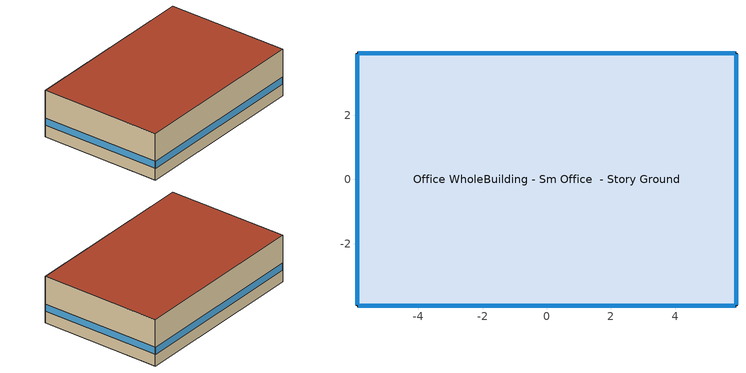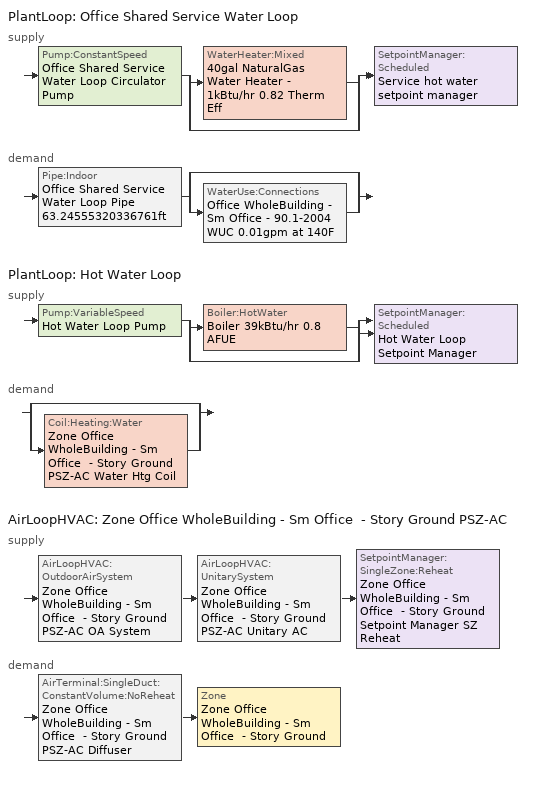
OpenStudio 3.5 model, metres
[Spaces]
Office WholeBuilding - Sm Office  - Story Ground
 floor ground: -5.9,-3.93 -5.9,3.93 5.9,3.93 5.9,-3.93 z0
 wall outside: -5.9,3.93 -5.9,-3.93 5.9,-3.93 5.9,3.93 -5.9,3.93 z0:3.05
 window: 5.88,3.93 -5.88,3.93 / -5.9,3.91 -5.9,-3.91 / -5.88,-3.93 5.88,-3.93 / 5.9,-3.91 5.9,3.91 z0.76:1.22
 roof outside: 5.9,-3.93 5.9,3.93 -5.9,3.93 -5.9,-3.93 z3.05
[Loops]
PlantLoop 'Office Shared Service Water Loop'
 supply: Pump:ConstantSpeed 'Office Shared Service Water Loop Circulator Pump' > split
  | WaterHeater:Mixed '40gal NaturalGas Water Heater - 1kBtu/hr 0.82 Therm Eff'
  | bypass
  join > SetpointManager:Scheduled 'Service hot water setpoint manager'
 demand: Pipe:Indoor 'Office Shared Service Water Loop Pipe 63.24555320336761ft' > split
  | bypass
  | WaterUse:Connections 'Office WholeBuilding - Sm Office - 90.1-2004 WUC 0.01gpm at 140F'
PlantLoop 'Hot Water Loop'
 supply: Pump:VariableSpeed 'Hot Water Loop Pump' > split
  | Boiler:HotWater 'Boiler 39kBtu/hr 0.8 AFUE'
  | bypass
  join > SetpointManager:Scheduled 'Hot Water Loop Setpoint Manager'
 demand: split
  | bypass
  | Coil:Heating:Water 'Zone Office WholeBuilding - Sm Office  - Story Ground PSZ-AC Water Htg Coil'
AirLoopHVAC 'Zone Office WholeBuilding - Sm Office  - Story Ground PSZ-AC'
 supply: AirLoopHVAC:OutdoorAirSystem 'Zone Office WholeBuilding - Sm Office  - Story Ground PSZ-AC OA System' > AirLoopHVAC:UnitarySystem 'Zone Office WholeBuilding - Sm Office  - Story Ground PSZ-AC Unitary AC' > SetpointManager:SingleZone:Reheat 'Zone Office WholeBuilding - Sm Office  - Story Ground Setpoint Manager SZ Reheat'
 demand: AirTerminal:SingleDuct:ConstantVolume:NoReheat 'Zone Office WholeBuilding - Sm Office  - Story Ground PSZ-AC Diffuser' > Zone 'Zone Office WholeBuilding - Sm Office  - Story Ground'
[Site]
Denver Centennial  Golden   Nr_CO_USA: Latitude {deg}=39.74; Longitude {deg}=-105.18; Time Zone {hr}=-7; Elevation {m}=1829; Terrain=City
[Site:WaterMainsTemperature]
Calculation Method=Correlation; Annual Average Outdoor Air Temperature {C}=9.7; Maximum Difference In Monthly Average Outdoor Air Temperatures {deltaC}=22.8
[SizingPeriod:DesignDay] Barometric Pressure {Pa}=81198; Rain Indicator=No; Snow Indicator=No; Day of Month=21; Daylight Saving Time Indicator=No; Humidity Condition Type=Wetbulb; Dry-Bulb Temperature Range Modifier Type=DefaultMultipliers
Name | Maximum Dry-Bulb Temperature {C} | Daily Dry-Bulb Temperature Range {deltaC} | Wind Speed {m/s} | Wind Direction {deg} | Month | Day Type | Wetbulb or DewPoint at Maximum Dry-Bulb {C} | Solar Model Indicator | ASHRAE Clear Sky Optical Depth for Beam Irradiance | ASHRAE Clear Sky Optical Depth for Diffuse Irradiance | Sky Clearness
Denver Centennial  Golden   N Ann Clg .4% Condns DB=>MWB 1 | 33 | 15.2 | 4.9 | 0 | 7 | SummerDesignDay | 15.7 | ASHRAETau | 0.424 | 2.025
Denver Centennial  Golden   N Ann Clg .4% Condns WB=>MDB 1 | 27.3 | 15.2 | 4.9 | 0 | 7 | SummerDesignDay | 18.4 | ASHRAETau | 0.424 | 2.025
Denver Centennial  Golden   N Ann Htg 99.6% Condns DB 1 | -18.8 | 0 | 3 | 340 | 12 | WinterDesignDay | -18.8 | ASHRAEClearSky |  |  | 0
[ClimateZones]
Climate Zone Institution Name 1=ASHRAE; Climate Zone Document Name 1=ANSI/ASHRAE Standard 169; Climate Zone Document Year 1=2006; Climate Zone Value 1=5B
[Building]
90.1-2004|SmallOffice: Default Construction Set=Res 90.1-2004 - Office - ASHRAE 169-2013-5B; Standards Building Type=Office
[Site:GroundTemperature:FCfactorMethod]
January Ground Temperature {C}=7.1; February Ground Temperature {C}=3; March Ground Temperature {C}=-1; April Ground Temperature {C}=0.8; May Ground Temperature {C}=-0.2; June Ground Temperature {C}=4.8; July Ground Temperature {C}=6.1; August Ground Temperature {C}=13.7; September Ground Temperature {C}=22.2; October Ground Temperature {C}=22.7; November Ground Temperature {C}=21.7; December Ground Temperature {C}=18.5
[DefaultConstructionSet]
Res 90.1-2004 - Office - ASHRAE 169-2013-5B: Default Exterior Surface Constructions=Default Surface Constructions 1; Default Interior Surface Constructions=Default Surface Constructions 2; Default Ground Contact Surface Constructions=Default Surface Constructions 3; Default Exterior SubSurface Constructions=Default Sub Surface Constructions 1; Default Interior SubSurface Constructions=Default Sub Surface Constructions 2; Interior Partition Construction=Typical Interior Partition
[DefaultSurfaceConstructions]
Name | Floor Construction | Wall Construction | Roof Ceiling Construction
Default Surface Constructions 1 | Typical Insulated Exterior Mass Floor R-11.49 | Typical Insulated Exterior Mass Wall R-8.13 | Typical IEAD Roof R-15.87
Default Surface Constructions 2 | Typical Interior Floor | Typical Interior Wall | Typical Interior Ceiling
Default Surface Constructions 3 | Typical Insulated Carpeted 6in Slab Floor | Typical Insulated Basement Mass Wall
[Construction]
Typical Insulated Exterior Mass Floor R-11.49: Typical Insulation R-8.93, 4 in. Normalweight Concrete Floor, Typical Carpet Pad
Typical Insulated Exterior Mass Wall R-8.13: 1IN Stucco, 8IN CONCRETE HW RefBldg, Typical Insulation R-5.74, 1/2IN Gypsum
Typical IEAD Roof R-15.87: Roof Membrane, Typical Insulation R-14.76, Metal Roof Surface
Typical Interior Floor: 100mm Normalweight concrete floor, CP02 CARPET PAD
Typical Interior Wall: G01 13mm gypsum board, G01 13mm gypsum board
Typical Interior Ceiling: CP02 CARPET PAD, 100mm Normalweight concrete floor
Typical Insulated Carpeted 6in Slab Floor: 6 in. Normalweight Concrete Floor, Typical Carpet Pad
Typical Insulated Basement Mass Wall: 8 in. Concrete Block Basement Wall
U 0.57 SHGC 0.39 Dbl Ref-D Clr 6mm/6mm Air: REF D CLEAR 6MM, AIR 6MM, CLEAR 6MM
Typical Insulated Metal Door R-1.43: F08 Metal surface, Typical Insulation R-0.58
Typical Overhead Door R-0.86: Typical Insulation R-0.01
U 1.17 SHGC 0.49 Simple Glazing Skylight U-1.17 SHGC 0.0: U 1.17 SHGC 0.49 Simple Glazing U-1.17 SHGC 0.0
Typical Interior Window: Clear 3mm
Typical Interior Door; Typical Interior Partition: G05 25mm wood
Copper pipe 0.75in type L with 0.5in fiberglass batt: Fiberglass batt 0.5in, Copper pipe 0.75in type L
InteriorFurnishings 1: Std Wood 6inch 1
[Material:NoMass] Roughness=Smooth; Thermal Absorptance=0.9; Solar Absorptance=0.7
Name | Thermal Resistance {m2-K/W} | Visible Absorptance
Typical Insulation R-8.93 | 1.57183 | 0.7
Typical Carpet Pad; CP02 CARPET PAD | 0.21648 | 0.8
Typical Insulation R-5.74 | 1.01115 | 0.7
Typical Insulation R-14.76 | 2.59864 | 0.7
Typical Insulation R-0.58 | 0.101875 | 0.7
Typical Insulation R-0.01 | 0.001 | 0.7
[Material] Thermal Absorptance=0.9
Name | Roughness | Thickness {m} | Conductivity {W/m-K} | Density {kg/m3} | Specific Heat {J/kg-K} | Solar Absorptance | Visible Absorptance
4 in. Normalweight Concrete Floor | MediumRough | 0.1016 | 2.31 | 2322 | 832 | 0.7 | 0.7
1IN Stucco | Smooth | 0.0253 | 0.6918 | 1858 | 837 | 0.7 | 0.92
8IN CONCRETE HW RefBldg | Rough | 0.2032 | 1.311 | 2240 | 836.8 | 0.7 | 0.7
1/2IN Gypsum | Smooth | 0.0127 | 0.16 | 784.9 | 830 | 0.4 | 0.4
Roof Membrane | VeryRough | 0.0095 | 0.16 | 1121.29 | 1460 | 0.7 | 0.7
Metal Roof Surface; F08 Metal surface | Smooth | 0.0008 | 45.28 | 7824 | 500 | 0.7 | 0.7
100mm Normalweight concrete floor | MediumRough | 0.1016 | 2.31045 | 2322 | 832.557 | 0.7 | 0.7
G01 13mm gypsum board | Smooth | 0.0127 | 0.160031 | 800.001 | 1090.73 | 0.7 | 0.5
6 in. Normalweight Concrete Floor | MediumRough | 0.1524 | 2.31 | 2322 | 832 | 0.7 | 0.7
8 in. Concrete Block Basement Wall | MediumRough | 0.2032 | 1.326 | 1842 | 912 | 0.7 | 0.7
G05 25mm wood | MediumSmooth | 0.0254 | 0.15 | 608 | 1630 | 0.5 | 0.5
Copper pipe 0.75in type L | Smooth | 0.001143 | 386 | 8906.27 | 385.1856 | 0.7 | 0.7
Fiberglass batt 0.5in | Smooth | 0.0127 | 0.0663448 | 11.2129 | 837.36 | 0.7 | 0.7
Std Wood 6inch 1 | MediumSmooth | 0.15 | 0.12 | 540 | 1210 | 0.7 | 0.7
[DefaultSubSurfaceConstructions]
Name | Fixed Window Construction | Operable Window Construction | Door Construction | Glass Door Construction | Overhead Door Construction | Skylight Construction | Tubular Daylight Dome Construction | Tubular Daylight Diffuser Construction
Default Sub Surface Constructions 1 | U 0.57 SHGC 0.39 Dbl Ref-D Clr 6mm/6mm Air | U 0.57 SHGC 0.39 Dbl Ref-D Clr 6mm/6mm Air | Typical Insulated Metal Door R-1.43 | U 0.57 SHGC 0.39 Dbl Ref-D Clr 6mm/6mm Air | Typical Overhead Door R-0.86 | U 1.17 SHGC 0.49 Simple Glazing Skylight U-1.17 SHGC 0.0 | Typical Interior Window | Typical Interior Window
Default Sub Surface Constructions 2 | Typical Interior Window | Typical Interior Window | Typical Interior Door
[WindowMaterial:Glazing] Optical Data Type=SpectralAverage; Infrared Transmittance at Normal Incidence=0; Front Side Infrared Hemispherical Emissivity=0.84; Conductivity {W/m-K}=0.9; Dirt Correction Factor for Solar and Visible Transmittance=1; Solar Diffusing=No
Name | Thickness {m} | Solar Transmittance at Normal Incidence | Front Side Solar Reflectance at Normal Incidence | Back Side Solar Reflectance at Normal Incidence | Visible Transmittance at Normal Incidence | Front Side Visible Reflectance at Normal Incidence | Back Side Visible Reflectance at Normal Incidence | Back Side Infrared Hemispherical Emissivity
REF D CLEAR 6MM | 0.006 | 0.429 | 0.308 | 0.379 | 0.334 | 0.453 | 0.505 | 0.82
CLEAR 6MM | 0.006 | 0.775 | 0.071 | 0.071 | 0.881 | 0.08 | 0.08 | 0.84
Clear 3mm | 0.003 | 0.837 | 0.075 | 0.075 | 0.898 | 0.081 | 0.081 | 0.84
[WindowMaterial:Gas]
AIR 6MM: Gas Type=Air; Thickness {m}=0.0063
[WindowMaterial:SimpleGlazingSystem]
U 1.17 SHGC 0.49 Simple Glazing U-1.17 SHGC 0.0: U-Factor {W/m2-K}=6.64357; Solar Heat Gain Coefficient=0.49; Visible Transmittance=0.38
[SpaceType]
Office WholeBuilding - Sm Office - 90.1-2004: Default Schedule Set=Office WholeBuilding - Sm Office Schedule Set; Design Specification Outdoor Air Object=Office WholeBuilding - Sm Office Ventilation; Standards Building Type=Office; Standards Space Type=WholeBuilding - Sm Office
[BuildingStory]
Story Ground: Nominal Z Coordinate {m}=0; Nominal Floor to Floor Height {m}=3.048
[Space]
Office WholeBuilding - Sm Office  - Story Ground: Space Type=Office WholeBuilding - Sm Office - 90.1-2004; Building Story=Story Ground; Thermal Zone=Zone Office WholeBuilding - Sm Office  - Story Ground
[ThermalZone]
Zone Office WholeBuilding - Sm Office  - Story Ground: Multiplier=1; Thermostat=Office WholeBuilding - Sm Office - 90.1-2004 Thermostat; Use Ideal Air Loads=No
[Sizing:Zone]
Zone Office WholeBuilding - Sm Office  - Story Ground: Zone Cooling Design Supply Air Temperature Input Method=SupplyAirTemperature; Zone Cooling Design Supply Air Temperature {C}=12.7778; Zone Cooling Design Supply Air Temperature Difference {deltaC}=11.11; Zone Heating Design Supply Air Temperature Input Method=SupplyAirTemperature; Zone Heating Design Supply Air Temperature {C}=50; Zone Heating Design Supply Air Temperature Difference {deltaC}=11.11; Zone Cooling Design Supply Air Humidity Ratio {kg-H2O/kg-air}=0.0085; Zone Heating Design Supply Air Humidity Ratio {kg-H2O/kg-air}=0.008; Cooling Design Air Flow Method=DesignDay; Heating Design Air Flow Method=DesignDay; Account for Dedicated Outdoor Air System=No; Dedicated Outdoor Air System Control Strategy=NeutralSupplyAir; Dedicated Outdoor Air Low Setpoint Temperature for Design {C}=autosize; Dedicated Outdoor Air High Setpoint Temperature for Design {C}=autosize; Zone Load Sizing Method=Sensible Load Only No Latent Load; Zone Latent Cooling Design Supply Air Humidity Ratio Input Method=HumidityRatioDifference; Zone Cooling Design Supply Air Humidity Ratio Difference {kgWater/kgDryAir}=0.005; Zone Latent Heating Design Supply Air Humidity Ratio Input Method=HumidityRatioDifference; Zone Humidification Design Supply Air Humidity Ratio Difference {kgWater/kgDryAir}=0.005
[Zone equipment]
Zone Office WholeBuilding - Sm Office  - Story Ground: Zone Office WholeBuilding - Sm Office  - Story Ground PSZ-AC Diffuser
[People:Definition]
Office WholeBuilding - Sm Office People Definition: Number of People Calculation Method=People/Area; People per Space Floor Area {person/m2}=0.0602779; Fraction Radiant=0.3; Enable ASHRAE 55 Comfort Warnings=Yes; Mean Radiant Temperature Calculation Type=ZoneAveraged; Thermal Comfort Model Type 1=Fanger
[People]
Office WholeBuilding - Sm Office People: People Definition=Office WholeBuilding - Sm Office People Definition; Space or SpaceType=Office WholeBuilding - Sm Office - 90.1-2004; Work Efficiency Schedule=Work Efficiency Schedule; Clothing Insulation Schedule=Clothing Schedule; Air Velocity Schedule=Air Velocity Schedule; Multiplier=1
[Lights:Definition]
Office WholeBuilding - Sm Office Lights Definition: Design Level Calculation Method=Watts/Area; Watts per Space Floor Area {W/m2}=10.7639; Fraction Radiant=0.7; Fraction Visible=0.2; Return Air Fraction=0
[Lights]
Office WholeBuilding - Sm Office Lights: Lights Definition=Office WholeBuilding - Sm Office Lights Definition; Space or SpaceType=Office WholeBuilding - Sm Office - 90.1-2004; Fraction Replaceable=1
[ElectricEquipment:Definition]
Office WholeBuilding - Sm Office Elec Equip Definition: Design Level Calculation Method=Watts/Area; Watts per Space Floor Area {W/m2}=6.78126; Fraction Latent=0; Fraction Radiant=0.5; Fraction Lost=0
[ElectricEquipment]
Office WholeBuilding - Sm Office Elec Equip: Electric Equipment Definition=Office WholeBuilding - Sm Office Elec Equip Definition; Space or SpaceType=Office WholeBuilding - Sm Office - 90.1-2004
[DesignSpecification:OutdoorAir]
Office WholeBuilding - Sm Office Ventilation: Outdoor Air Method=Sum; Outdoor Air Flow per Floor Area {m3/s-m2}=0.000508
[DefaultScheduleSet]
Office WholeBuilding - Sm Office Schedule Set: Number of People Schedule=OfficeSmall BLDG_OCC_SCH; People Activity Level Schedule=OfficeSmall ACTIVITY_SCH; Lighting Schedule=OfficeSmall BLDG_LIGHT_SCH; Electric Equipment Schedule=OfficeSmall BLDG_EQUIP_SCH; Infiltration Schedule=OfficeSmall INFIL_QUARTER_ON_SCH
[SpaceInfiltration:DesignFlowRate]
Office WholeBuilding - Sm Office  - Story Ground Infiltration: Space or SpaceType=Office WholeBuilding - Sm Office  - Story Ground; Schedule=Always On Discrete; Design Flow Rate Calculation Method=Flow/ExteriorArea; Flow per Exterior Surface Area {m3/s-m2}=0.000577727; Constant Term Coefficient=0; Temperature Term Coefficient=0; Velocity Term Coefficient=0.224; Velocity Squared Term Coefficient=0
[Exterior:Lights:Definition]
Name | Design Level {W}
Parking Areas and Drives Def (W/ft^2) | 0.15
Building Facades Def (W/ft^2) | 0.2
Main Entries Def (W/ft) | 30
Other Doors Def (W/ft) | 20
[Exterior:Lights] Control Option=AstronomicalClock
Name | Exterior Lights Definition | Schedule | Multiplier
Parking Areas and Drives | Parking Areas and Drives Def (W/ft^2) | Always On Discrete | 1620
Building Facades | Building Facades Def (W/ft^2) | Schedule Ruleset 1 | 1290.99
Main Entries | Main Entries Def (W/ft) | Always On Discrete | 8
Other Doors | Other Doors Def (W/ft) | Always On Discrete | 0.8
[WaterUse:Connections]
Office WholeBuilding - Sm Office - 90.1-2004 WUC 0.01gpm at 140F: Drain Water Heat Exchanger Type=None; Drain Water Heat Exchanger Destination=Plant; Water Use Equipment Name 1=Office WholeBuilding - Sm Office - 90.1-2004 Service Water Use 0.01gpm at 140F
[WaterUse:Equipment:Definition]
Office WholeBuilding - Sm Office - 90.1-2004 Service Water Use Def 0.01gpm: Peak Flow Rate {m3/s}=5.73339e-07; Target Temperature Schedule=Mixed Water At Faucet Temp - 140F; Sensible Fraction Schedule=Fraction Sensible - 0.2; Latent Fraction Schedule=Fraction Latent - 0.05
[WaterUse:Equipment]
Office WholeBuilding - Sm Office - 90.1-2004 Service Water Use 0.01gpm at 140F: Water Use Equipment Definition=Office WholeBuilding - Sm Office - 90.1-2004 Service Water Use Def 0.01gpm; Flow Rate Fraction Schedule=OfficeSmall BLDG_SWH_SCH
[PlantLoop] Glycol Concentration=0; Minimum Loop Temperature {C}=10; Plant Loop Volume {m3}=Autocalculate; Load Distribution Scheme=Optimal
Name | Maximum Loop Temperature {C} | Fluid Type
Office Shared Service Water Loop | 60
Hot Water Loop |  | Water
[Sizing:Plant] Loop Type=Heating; Sizing Option=NonCoincident; Zone Timesteps in Averaging Window=1; Coincident Sizing Factor Mode=None
Name | Design Loop Exit Temperature {C} | Loop Design Temperature Difference {deltaC}
Office Shared Service Water Loop | 60 | 5
Hot Water Loop | 82.2222 | 11.1111
[SetpointManager:Scheduled] Control Variable=Temperature
Name | Schedule | Setpoint Node or NodeList
Service hot water setpoint manager | Service Water Loop Temp - 140F | Office Shared Service Water Loop Supply Outlet Node
Hot Water Loop Setpoint Manager | Hot Water Loop Temp - 180F | Hot Water Loop Supply Outlet Node
[Pump:ConstantSpeed]
Office Shared Service Water Loop Circulator Pump: Rated Flow Rate {m3/s}=autosize; Rated Pump Head {Pa}=29890.7; Rated Power Consumption {W}=autosize; Motor Efficiency=0.825; Fraction of Motor Inefficiencies to Fluid Stream=0; Pump Control Type=Intermittent; Design Power Sizing Method=PowerPerFlowPerPressure; Design Electric Power per Unit Flow Rate {W/(m3/s)}=348701.1; Design Shaft Power per Unit Flow Rate per Unit Head {W-s/m3-Pa}=1.28205
[WaterHeater:Mixed]
40gal NaturalGas Water Heater - 1kBtu/hr 0.82 Therm Eff: Tank Volume {m3}=0.151416; Setpoint Temperature Schedule=Service Water Loop Temp - 140F; Deadband Temperature Difference {deltaC}=2; Maximum Temperature Limit {C}=60; Heater Control Type=Cycle; Heater Maximum Capacity {W}=167.789; Heater Fuel Type=NaturalGas; Heater Thermal Efficiency=0.82; Off Cycle Parasitic Fuel Consumption Rate {W}=0; Off Cycle Parasitic Fuel Type=NaturalGas; Off Cycle Parasitic Heat Fraction to Tank=0; On Cycle Parasitic Fuel Consumption Rate {W}=0; On Cycle Parasitic Fuel Type=NaturalGas; On Cycle Parasitic Heat Fraction to Tank=0; Ambient Temperature Indicator=Schedule; Ambient Temperature Schedule=Water Heater Ambient Temp Schedule - 71.6f; Off Cycle Loss Coefficient to Ambient Temperature {W/K}=0.0783636; On Cycle Loss Coefficient to Ambient Temperature {W/K}=0.0783636; Use Side Effectiveness=1; Source Side Effectiveness=1; Use Side Design Flow Rate {m3/s}=autosize; Source Side Design Flow Rate {m3/s}=autosize; Indirect Water Heating Recovery Time {hr}=1.5; Source Side Flow Control Mode=IndirectHeatPrimarySetpoint
[WaterHeater:Sizing]
40gal NaturalGas Water Heater - 1kBtu/hr 0.82 Therm Eff: Design Mode=PeakDraw; Time Storage Can Meet Peak Draw {hr}=0.538503; Time for Tank Recovery {hr}=0; Nominal Tank Volume for Autosizing Plant Connections {m3}=1
[Pipe:Indoor]
Office Shared Service Water Loop Pipe 63.24555320336761ft: Construction=Copper pipe 0.75in type L with 0.5in fiberglass batt; Environment Type=Schedule; Ambient Temperature Schedule=Office Shared Service Water Loop Piping Air Temp - 70F; Ambient Air Velocity Schedule=Office Shared Service Water Loop Piping Air Velocity - 0.67mph; Pipe Inside Diameter {m}=0.019939; Pipe Length {m}=19.2772
[ThermostatSetpoint:DualSetpoint]
Office WholeBuilding - Sm Office - 90.1-2004 Thermostat: Heating Setpoint Temperature Schedule=OfficeSmall HTGSETP_SCH_NO_OPTIMUM; Cooling Setpoint Temperature Schedule=OfficeSmall CLGSETP_SCH_NO_OPTIMUM
[Pump:VariableSpeed]
Hot Water Loop Pump: Rated Pump Head {Pa}=179344; Motor Efficiency=0.825; Coefficient 1 of the Part Load Performance Curve=0; Coefficient 2 of the Part Load Performance Curve=3.2485; Coefficient 3 of the Part Load Performance Curve=-4.7443; Coefficient 4 of the Part Load Performance Curve=2.5294; Pump Control Type=Intermittent; Skin Loss Radiative Fraction=0.5; Design Power Sizing Method=PowerPerFlowPerPressure; Design Electric Power per Unit Flow Rate {W/(m3/s)}=348701.1; Design Shaft Power per Unit Flow Rate per Unit Head {W-s/m3-Pa}=1.28205; Design Minimum Flow Rate Fraction=0
[Boiler:HotWater]
Boiler 39kBtu/hr 0.8 AFUE: Fuel Type=NaturalGas; Nominal Thermal Efficiency=0.8; Efficiency Curve Temperature Evaluation Variable=LeavingBoiler; Normalized Boiler Efficiency Curve=Boiler with No Minimum Turndown; Minimum Part Load Ratio=0; Maximum Part Load Ratio=1.2; Optimum Part Load Ratio=1; Water Outlet Upper Temperature Limit {C}=95; Boiler Flow Mode=LeavingSetpointModulated; Parasitic Electric Load {W}=0; Sizing Factor=1
[AirLoopHVAC]
Zone Office WholeBuilding - Sm Office  - Story Ground PSZ-AC: Availability Schedule=Zone Office WholeBuilding - Sm Office  - Story Ground PSZ-AC Occ Sch; Design Supply Air Flow Rate {m3/s}=autosize; Design Return Air Flow Fraction of Supply Air Flow=1
[Sizing:System]
Zone Office WholeBuilding - Sm Office  - Story Ground PSZ-AC: Type of Load to Size On=Sensible; Design Outdoor Air Flow Rate {m3/s}=Autosize; Central Heating Maximum System Air Flow Ratio=1; Preheat Design Temperature {C}=7.22222; Preheat Design Humidity Ratio {kg-H2O/kg-Air}=0.008; Precool Design Temperature {C}=12.7778; Precool Design Humidity Ratio {kg-H2O/kg-Air}=0.008; Central Cooling Design Supply Air Temperature {C}=12.7778; Central Heating Design Supply Air Temperature {C}=50; Sizing Option=Coincident; 100% Outdoor Air in Cooling=No; 100% Outdoor Air in Heating=No; Central Cooling Design Supply Air Humidity Ratio {kg-H2O/kg-Air}=0.0085; Central Heating Design Supply Air Humidity Ratio {kg-H2O/kg-Air}=0.008; Cooling Design Air Flow Method=DesignDay; Heating Design Air Flow Method=DesignDay; System Outdoor Air Method=ZoneSum; Zone Maximum Outdoor Air Fraction=1; Cooling Supply Air Flow Rate Per Floor Area {m3/s-m2}=0.00996765; Cooling Fraction of Autosized Cooling Supply Air Flow Rate=1; Cooling Supply Air Flow Rate Per Unit Cooling Capacity {m3/s-W}=3.94755e-05; Heating Supply Air Flow Rate Per Floor Area {m3/s-m2}=0.00996765; Heating Fraction of Autosized Heating Supply Air Flow Rate=1; Heating Fraction of Autosized Cooling Supply Air Flow Rate=1; Heating Supply Air Flow Rate Per Unit Heating Capacity {m3/s-W}=3.15882e-05; Cooling Design Capacity Method=CoolingDesignCapacity; Cooling Design Capacity {W}=autosize; Cooling Design Capacity Per Floor Area {W/m2}=234.7; Fraction of Autosized Cooling Design Capacity=1; Heating Design Capacity Method=HeatingDesignCapacity; Heating Design Capacity {W}=autosize; Heating Design Capacity Per Floor Area {W/m2}=157; Fraction of Autosized Heating Design Capacity=1; Central Cooling Capacity Control Method=OnOff; Occupant Diversity=autosize
[SetpointManager:SingleZone:Reheat]
Zone Office WholeBuilding - Sm Office  - Story Ground Setpoint Manager SZ Reheat: Minimum Supply Air Temperature {C}=12.7778; Maximum Supply Air Temperature {C}=50; Control Zone=Zone Office WholeBuilding - Sm Office  - Story Ground; Setpoint Node or NodeList=Zone Office WholeBuilding - Sm Office  - Story Ground PSZ-AC Supply Outlet Node
[Coil:Heating:Water]
Zone Office WholeBuilding - Sm Office  - Story Ground PSZ-AC Water Htg Coil: Availability Schedule=Always On Discrete; Rated Inlet Water Temperature {C}=82.2222; Rated Inlet Air Temperature {C}=7.22222; Rated Outlet Water Temperature {C}=71.1111; Rated Outlet Air Temperature {C}=50
[Controller:WaterCoil]
Zone Office WholeBuilding - Sm Office  - Story Ground PSZ-AC Water Htg Coil Controller: Water Coil=Zone Office WholeBuilding - Sm Office  - Story Ground PSZ-AC Water Htg Coil; Action=Normal; Controller Convergence Tolerance {deltaC}=0.0001; Minimum Actuated Flow {m3/s}=0
[Coil:Heating:Electric]
Zone Office WholeBuilding - Sm Office  - Story Ground PSZ-AC Electric Backup Htg Coil: Availability Schedule=Always On Discrete; Efficiency=1
[Coil:Cooling:DX:SingleSpeed]
Zone Office WholeBuilding - Sm Office  - Story Ground PSZ-AC 1spd DX AC Clg Coil 20kBtu/hr 9.7SEER: Availability Schedule=Always On Discrete; Rated Total Cooling Capacity {W}=autosize; Rated Sensible Heat Ratio=autosize; Rated COP {W/W}=3.14722; Rated Air Flow Rate {m3/s}=autosize; Rated Evaporator Fan Power Per Volume Flow Rate 2017 {W/(m3/s)}=773.3; Rated Evaporator Fan Power Per Volume Flow Rate 2023 {W/(m3/s)}=934.4; Total Cooling Capacity Function of Temperature Curve=CoilClgDXQRatio_fTwbToadbSI; Total Cooling Capacity Function of Flow Fraction Curve=CoilClgDXSnglQRatio_fCFMRatio; Energy Input Ratio Function of Temperature Curve=CoilClgDXEIRRatio_fTwbToadbSI; Energy Input Ratio Function of Flow Fraction Curve=CoilClgDXSnglEIRRatio_fCFMRatio; Part Load Fraction Correlation Curve=CoilClgDXEIRRatio_fQFrac; Minimum Outdoor Dry-Bulb Temperature for Compressor Operation {C}=-25; Nominal Time for Condensate Removal to Begin {s}=0; Ratio of Initial Moisture Evaporation Rate and Steady State Latent Capacity=0; Maximum Cycling Rate {cycles/hr}=0; Latent Capacity Time Constant {s}=0; Condenser Type=AirCooled; Evaporative Condenser Effectiveness=0.9; Evaporative Condenser Air Flow Rate {m3/s}=autosize; Evaporative Condenser Pump Rated Power Consumption {W}=autosize; Crankcase Heater Capacity {W}=0; Maximum Outdoor Dry-Bulb Temperature for Crankcase Heater Operation {C}=10; Basin Heater Capacity {W/K}=0; Basin Heater Setpoint Temperature {C}=2
[Fan:OnOff]
Zone Office WholeBuilding - Sm Office  - Story Ground PSZ-AC Fan: Availability Schedule=Always On Discrete; Fan Total Efficiency=0.53625; Pressure Rise {Pa}=622.722; Maximum Flow Rate {m3/s}=autosize; Motor Efficiency=0.825; Motor In Airstream Fraction=1; Fan Power Ratio Function of Speed Ratio Curve=Fan On Off Power Curve; Fan Efficiency Ratio Function of Speed Ratio Curve=Fan On Off Efficiency Curve
[AirLoopHVAC:UnitarySystem]
Zone Office WholeBuilding - Sm Office  - Story Ground PSZ-AC Unitary AC: Control Type=Load; Controlling Zone or Thermostat Location=Zone Office WholeBuilding - Sm Office  - Story Ground; Dehumidification Control Type=None; Availability Schedule=Always On Discrete; Supply Fan=Zone Office WholeBuilding - Sm Office  - Story Ground PSZ-AC Fan; Fan Placement=DrawThrough; Supply Air Fan Operating Mode Schedule=Zone Office WholeBuilding - Sm Office  - Story Ground PSZ-AC Occ Sch; Heating Coil=Zone Office WholeBuilding - Sm Office  - Story Ground PSZ-AC Water Htg Coil; DX Heating Coil Sizing Ratio=1; Cooling Coil=Zone Office WholeBuilding - Sm Office  - Story Ground PSZ-AC 1spd DX AC Clg Coil 20kBtu/hr 9.7SEER; Use DOAS DX Cooling Coil=No; DOAS DX Cooling Coil Leaving Minimum Air Temperature {C}=2; Latent Load Control=SensibleOnlyLoadControl; Supplemental Heating Coil=Zone Office WholeBuilding - Sm Office  - Story Ground PSZ-AC Electric Backup Htg Coil; Supply Air Flow Rate During Cooling Operation {m3/s}=Autosize; Supply Air Flow Rate During Heating Operation {m3/s}=Autosize; Supply Air Flow Rate When No Cooling or Heating is Required {m3/s}=Autosize; Maximum Supply Air Temperature {C}=80; Maximum Outdoor Dry-Bulb Temperature for Supplemental Heater Operation {C}=21; Maximum Cycling Rate {cycles/hr}=2.5; Heat Pump Time Constant {s}=60; Fraction of On-Cycle Power Use=0.01; Heat Pump Fan Delay Time {s}=60; Ancilliary On-Cycle Electric Power {W}=0; Ancilliary Off-Cycle Electric Power {W}=0
[Controller:OutdoorAir]
Zone Office WholeBuilding - Sm Office  - Story Ground PSZ-AC OA System Controller: Minimum Outdoor Air Flow Rate {m3/s}=autosize; Maximum Outdoor Air Flow Rate {m3/s}=Autosize; Economizer Control Type=NoEconomizer; Economizer Control Action Type=ModulateFlow; Economizer Maximum Limit Dry-Bulb Temperature {C}=28; Economizer Maximum Limit Enthalpy {J/kg}=64000; Lockout Type=LockoutWithCompressor; Minimum Limit Type=FixedMinimum; Minimum Outdoor Air Schedule=Always On Discrete; Maximum Fraction of Outdoor Air Schedule=ZoneOfficeWholeBuildingSmOfficeStoryGroundPSZACmaxOASch; Controller Mechanical Ventilation=Controller Mechanical Ventilation 1; High Humidity Control=No; Heat Recovery Bypass Control Type=BypassWhenWithinEconomizerLimits
[Controller:MechanicalVentilation]
Controller Mechanical Ventilation 1: Availability Schedule=Always On Discrete
[AirLoopHVAC:OutdoorAirSystem]
Zone Office WholeBuilding - Sm Office  - Story Ground PSZ-AC OA System: Controller=Zone Office WholeBuilding - Sm Office  - Story Ground PSZ-AC OA System Controller
[AvailabilityManager:NightCycle]
Availability Manager Night Cycle 1: Applicability Schedule=Always On Discrete; Control Type=CycleOnAny; Thermostat Tolerance {deltaC}=1.9999; Cycling Run Time Control Type=Thermostat; Cycling Run Time {s}=1800
[AirTerminal:SingleDuct:ConstantVolume:NoReheat]
Zone Office WholeBuilding - Sm Office  - Story Ground PSZ-AC Diffuser: Availability Schedule=Always On Discrete; Maximum Air Flow Rate {m3/s}=AutoSize
[InternalMass:Definition]
Internal Mass Definition 2: Construction=InteriorFurnishings 1; Design Level Calculation Method=SurfaceArea/Area; Surface Area per Space Floor Area=2
[InternalMass]
Office WholeBuilding - Sm Office  - Story Ground Mass: Internal Mass Definition=Internal Mass Definition 2; Space or SpaceType=Office WholeBuilding - Sm Office  - Story Ground; Multiplier=1
[Schedule:Ruleset]
Name | Default Day Schedule | Summer Design Day Schedule | Winter Design Day Schedule
Clothing Schedule | Clothing Schedule Default Winter Clothes
Air Velocity Schedule | Air Velocity Schedule Default
Work Efficiency Schedule | Work Efficiency Schedule Default
OfficeSmall BLDG_OCC_SCH | OfficeSmall BLDG_OCC_SCH Default | OfficeSmall BLDG_OCC_SCH Summer Design Day | OfficeSmall BLDG_OCC_SCH Winter Design Day
OfficeSmall ACTIVITY_SCH | OfficeSmall ACTIVITY_SCH Default | OfficeSmall ACTIVITY_SCH Summer Design Day | OfficeSmall ACTIVITY_SCH Winter Design Day
OfficeSmall BLDG_LIGHT_SCH | OfficeSmall BLDG_LIGHT_SCH Default | OfficeSmall BLDG_LIGHT_SCH Summer Design Day | OfficeSmall BLDG_LIGHT_SCH Winter Design Day
OfficeSmall BLDG_EQUIP_SCH | OfficeSmall BLDG_EQUIP_SCH Default | OfficeSmall BLDG_EQUIP_SCH Summer Design Day | OfficeSmall BLDG_EQUIP_SCH Winter Design Day
OfficeSmall INFIL_QUARTER_ON_SCH | OfficeSmall INFIL_QUARTER_ON_SCH Default | OfficeSmall INFIL_QUARTER_ON_SCH Summer Design Day | OfficeSmall INFIL_QUARTER_ON_SCH Winter Design Day
Schedule Ruleset 1 | Schedule Day 11
OfficeSmall BLDG_SWH_SCH | OfficeSmall BLDG_SWH_SCH Default | OfficeSmall BLDG_SWH_SCH Summer Design Day | OfficeSmall BLDG_SWH_SCH Winter Design Day
Fraction Sensible - 0.2 | Fraction Sensible - 0.2 Default
Fraction Latent - 0.05 | Fraction Latent - 0.05 Default
Mixed Water At Faucet Temp - 140F | Mixed Water At Faucet Temp - 140F Default
Service Water Loop Temp - 140F | Service Water Loop Temp - 140F Default
Water Heater Ambient Temp Schedule - 71.6f | Water Heater Ambient Temp Schedule - 71.6f Default
Office Shared Service Water Loop Piping Air Temp - 70F | Office Shared Service Water Loop Piping Air Temp - 70F Default
Office Shared Service Water Loop Piping Air Velocity - 0.67mph | Office Shared Service Water Loop Piping Air Velocity - 0.67mph Default
OfficeSmall HTGSETP_SCH_NO_OPTIMUM | OfficeSmall HTGSETP_SCH_NO_OPTIMUM Default | OfficeSmall HTGSETP_SCH_NO_OPTIMUM Summer Design Day | OfficeSmall HTGSETP_SCH_NO_OPTIMUM Winter Design Day
OfficeSmall CLGSETP_SCH_NO_OPTIMUM | OfficeSmall CLGSETP_SCH_NO_OPTIMUM Default | OfficeSmall CLGSETP_SCH_NO_OPTIMUM Summer Design Day | OfficeSmall CLGSETP_SCH_NO_OPTIMUM Winter Design Day
Hot Water Loop Temp - 180F | Hot Water Loop Temp - 180F Default
Zone Office WholeBuilding - Sm Office  - Story Ground PSZ-AC Occ Sch | Zone Office WholeBuilding - Sm Office  - Story Ground PSZ-AC Occ Sch Default | Zone Office WholeBuilding - Sm Office  - Story Ground PSZ-AC Occ Sch Summer Design Day | Zone Office WholeBuilding - Sm Office  - Story Ground PSZ-AC Occ Sch Winter Design Day
ZoneOfficeWholeBuildingSmOfficeStoryGroundPSZACmaxOASch | ZoneOfficeWholeBuildingSmOfficeStoryGroundPSZACmaxOASchDefault
[Schedule:Day]
Clothing Schedule Default Winter Clothes; OfficeSmall BLDG_OCC_SCH Summer Design Day; OfficeSmall BLDG_LIGHT_SCH Summer Design Day; OfficeSmall BLDG_EQUIP_SCH Summer Design Day; OfficeSmall INFIL_QUARTER_ON_SCH Default; Zone Office WholeBuilding - Sm Office  - Story Ground PSZ-AC Occ Sch Winter Design Day; Zone Office WholeBuilding - Sm Office  - Story Ground PSZ-AC Occ Sch Summer Design Day: 24, 0, 1
Clothing Schedule Summer Clothes: 24, 0, 0.5
Air Velocity Schedule Default; OfficeSmall BLDG_EQUIP_SCH Wknd Day; Fraction Sensible - 0.2 Default: 24, 0, 0.2
Work Efficiency Schedule Default; OfficeSmall BLDG_OCC_SCH Default; OfficeSmall BLDG_OCC_SCH Winter Design Day; OfficeSmall BLDG_LIGHT_SCH Winter Design Day; OfficeSmall BLDG_EQUIP_SCH Winter Design Day; OfficeSmall BLDG_SWH_SCH Default; Zone Office WholeBuilding - Sm Office  - Story Ground PSZ-AC Occ Sch Sunday: 24, 0, 0
OfficeSmall BLDG_OCC_SCH Wkdy Day: 6, 0, 0, 7, 0, 0.11, 8, 0, 0.21, 12, 0, 1, 13, 0, 0.53, 17, 0, 1, 18, 0, 0.32, 22, 0, 0.11, 23, 0, 0.05, 24, 0, 0
OfficeSmall ACTIVITY_SCH Default; OfficeSmall ACTIVITY_SCH Winter Design Day; OfficeSmall ACTIVITY_SCH Summer Design Day: 24, 0, 120
OfficeSmall BLDG_LIGHT_SCH Default; OfficeSmall BLDG_LIGHT_SCH Default|Wkdy Day: 5, 0, 0.18, 7, 0, 0.23, 8, 0, 0.42, 12, 0, 0.9, 13, 0, 0.8, 17, 0, 0.9, 18, 0, 0.61, 20, 0, 0.42, 22, 0, 0.32, 23, 0, 0.23, 24, 0, 0.18
OfficeSmall BLDG_LIGHT_SCH Wknd Day: 24, 0, 0.18
OfficeSmall BLDG_EQUIP_SCH Default; OfficeSmall BLDG_EQUIP_SCH Default|Wkdy Day: 8, 0, 0.5, 12, 0, 1, 13, 0, 0.94, 17, 0, 1, 18, 0, 0.5, 24, 0, 0.2
OfficeSmall INFIL_QUARTER_ON_SCH Summer Design Day; OfficeSmall INFIL_QUARTER_ON_SCH SmrDsn|Wkdy Day: 7, 0, 1, 19, 0, 0.25, 24, 0, 1
OfficeSmall INFIL_QUARTER_ON_SCH Winter Design Day; OfficeSmall INFIL_QUARTER_ON_SCH WntrDsn|Sat Day: 7, 0, 1, 18, 0, 0.25, 24, 0, 1
Schedule Day 11: 6, 0, 0, 24, 0, 1
OfficeSmall BLDG_SWH_SCH Winter Design Day; OfficeSmall BLDG_SWH_SCH Summer Design Day; OfficeSmall BLDG_SWH_SCH WntrDsn|SmrDsn|Wkdy Day: 7, 0, 0, 8, 0, 0.27, 9, 0, 0.55, 11, 0, 0.64, 12, 0, 0.82, 13, 0, 1, 14, 0, 0.91, 16, 0, 0.55, 17, 0, 0.73, 19, 0, 0.37, 20, 0, 0.18, 21, 0, 0.27, 22, 0, 0.09, 24, 0, 0
Fraction Latent - 0.05 Default: 24, 0, 0.05
Mixed Water At Faucet Temp - 140F Default; Service Water Loop Temp - 140F Default: 24, 0, 60
Water Heater Ambient Temp Schedule - 71.6f Default: 24, 0, 22
Office Shared Service Water Loop Piping Air Temp - 70F Default: 24, 0, 21.1111
Office Shared Service Water Loop Piping Air Velocity - 0.67mph Default: 24, 0, 0.3
OfficeSmall HTGSETP_SCH_NO_OPTIMUM Default; OfficeSmall HTGSETP_SCH_NO_OPTIMUM Summer Design Day: 24, 0, 15.56
OfficeSmall HTGSETP_SCH_NO_OPTIMUM Wkdy Day: 6, 0, 15.56, 19, 0, 21.11, 24, 0, 15.56
OfficeSmall HTGSETP_SCH_NO_OPTIMUM Winter Design Day: 24, 0, 21.11
OfficeSmall CLGSETP_SCH_NO_OPTIMUM Default; OfficeSmall CLGSETP_SCH_NO_OPTIMUM Winter Design Day: 24, 0, 29.44
OfficeSmall CLGSETP_SCH_NO_OPTIMUM Summer Design Day: 24, 0, 23.89
OfficeSmall CLGSETP_SCH_NO_OPTIMUM Wkdy Day: 6, 0, 29.44, 18, 0, 23.89, 24, 0, 29.44
Hot Water Loop Temp - 180F Default: 24, 0, 82.2222
Zone Office WholeBuilding - Sm Office  - Story Ground PSZ-AC Occ Sch Default; Zone Office WholeBuilding - Sm Office  - Story Ground PSZ-AC Occ Sch Friday: 7, 0, 0, 18, 0, 1, 24, 0, 0
ZoneOfficeWholeBuildingSmOfficeStoryGroundPSZACmaxOASchDefault: 24, 0, 0.7
[Schedule:Rule] Date Specification Type=DateRange; Start Day=1
Name | Schedule Ruleset | Rule Order | Day Schedule | Start Month | End Month | End Day | Apply Monday | Apply Tuesday | Apply Wednesday | Apply Thursday | Apply Friday | Apply Sunday | Apply Saturday
Schedule Rule 1 | Clothing Schedule | 0 | Clothing Schedule Summer Clothes | 5 | 9 | 30
Schedule Rule 2 | OfficeSmall BLDG_OCC_SCH | 0 | OfficeSmall BLDG_OCC_SCH Wkdy Day | 1 | 12 | 31 | Yes | Yes | Yes | Yes | Yes
Schedule Rule 3 | OfficeSmall BLDG_LIGHT_SCH | 1 | OfficeSmall BLDG_LIGHT_SCH Default|Wkdy Day | 1 | 12 | 31 | Yes | Yes | Yes | Yes | Yes
Schedule Rule 4 | OfficeSmall BLDG_LIGHT_SCH | 0 | OfficeSmall BLDG_LIGHT_SCH Wknd Day | 1 | 12 | 31 |  |  |  |  |  | Yes | Yes
Schedule Rule 5 | OfficeSmall BLDG_EQUIP_SCH | 1 | OfficeSmall BLDG_EQUIP_SCH Default|Wkdy Day | 1 | 12 | 31 | Yes | Yes | Yes | Yes | Yes
Schedule Rule 6 | OfficeSmall BLDG_EQUIP_SCH | 0 | OfficeSmall BLDG_EQUIP_SCH Wknd Day | 1 | 12 | 31 |  |  |  |  |  | Yes | Yes
Schedule Rule 7 | OfficeSmall INFIL_QUARTER_ON_SCH | 1 | OfficeSmall INFIL_QUARTER_ON_SCH SmrDsn|Wkdy Day | 1 | 12 | 31 | Yes | Yes | Yes | Yes | Yes
Schedule Rule 8 | OfficeSmall INFIL_QUARTER_ON_SCH | 0 | OfficeSmall INFIL_QUARTER_ON_SCH WntrDsn|Sat Day | 1 | 12 | 31 |  |  |  |  |  |  | Yes
Schedule Rule 9 | OfficeSmall BLDG_SWH_SCH | 0 | OfficeSmall BLDG_SWH_SCH WntrDsn|SmrDsn|Wkdy Day | 1 | 12 | 31 | Yes | Yes | Yes | Yes | Yes
Schedule Rule 10 | OfficeSmall HTGSETP_SCH_NO_OPTIMUM | 0 | OfficeSmall HTGSETP_SCH_NO_OPTIMUM Wkdy Day | 1 | 12 | 31 | Yes | Yes | Yes | Yes | Yes
Schedule Rule 11 | OfficeSmall CLGSETP_SCH_NO_OPTIMUM | 0 | OfficeSmall CLGSETP_SCH_NO_OPTIMUM Wkdy Day | 1 | 12 | 31 | Yes | Yes | Yes | Yes | Yes
Zone Office WholeBuilding - Sm Office  - Story Ground PSZ-AC Occ Sch Friday Rule | Zone Office WholeBuilding - Sm Office  - Story Ground PSZ-AC Occ Sch | 1 | Zone Office WholeBuilding - Sm Office  - Story Ground PSZ-AC Occ Sch Friday | 1 | 12 | 31 |  | Yes | Yes | Yes | Yes
Zone Office WholeBuilding - Sm Office  - Story Ground PSZ-AC Occ Sch Sunday Rule | Zone Office WholeBuilding - Sm Office  - Story Ground PSZ-AC Occ Sch | 0 | Zone Office WholeBuilding - Sm Office  - Story Ground PSZ-AC Occ Sch Sunday | 1 | 12 | 31 |  |  |  |  |  | Yes | Yes
[Schedule:Constant]
Always On Discrete: Value=1
[Curve:Exponent]
Fan On Off Power Curve: Coefficient1 Constant=1; Coefficient2 Constant=0; Coefficient3 Constant=0; Minimum Value of x=0; Maximum Value of x=1
[Curve:Cubic]
Name | Coefficient1 Constant | Coefficient2 x | Coefficient3 x**2 | Coefficient4 x**3 | Minimum Value of x | Maximum Value of x
Fan On Off Efficiency Curve | 1 | 0 | 0 | 0 | 0 | 1
CoilClgDXEIRRatio_fQFrac | 0 | 5.1091 | -8.5515 | 4.4744 | 0.7 | 1
Boiler with No Minimum Turndown | 0.7463 | 1.3196 | -2.2154 | 1.1674 | 0 | 1.3
[Curve:Biquadratic] Minimum Value of x=13.89; Maximum Value of x=25; Minimum Value of y=23.89; Maximum Value of y=46.11; Minimum Curve Output=0.77
Name | Coefficient1 Constant | Coefficient2 x | Coefficient3 x**2 | Coefficient4 y | Coefficient5 y**2 | Coefficient6 x*y | Maximum Curve Output
CoilClgDXQRatio_fTwbToadbSI | 0.86779 | 0.014245 | 0.000554 | -0.007569 | 3.2e-05 | -0.000191 | 1.29
CoilClgDXEIRRatio_fTwbToadbSI | 0.116709 | 0.028458 | -0.000411 | 0.021422 | 0.000162 | -0.00068 | 1.33
[Curve:Quadratic]
Name | Coefficient1 Constant | Coefficient2 x | Coefficient3 x**2 | Minimum Value of x | Maximum Value of x
CoilClgDXSnglQRatio_fCFMRatio | 0.8 | 0.2 | 0 | 0.5 | 1.5
CoilClgDXSnglEIRRatio_fCFMRatio | 1.156 | -0.1816 | 0.0256 | 0 | 1
